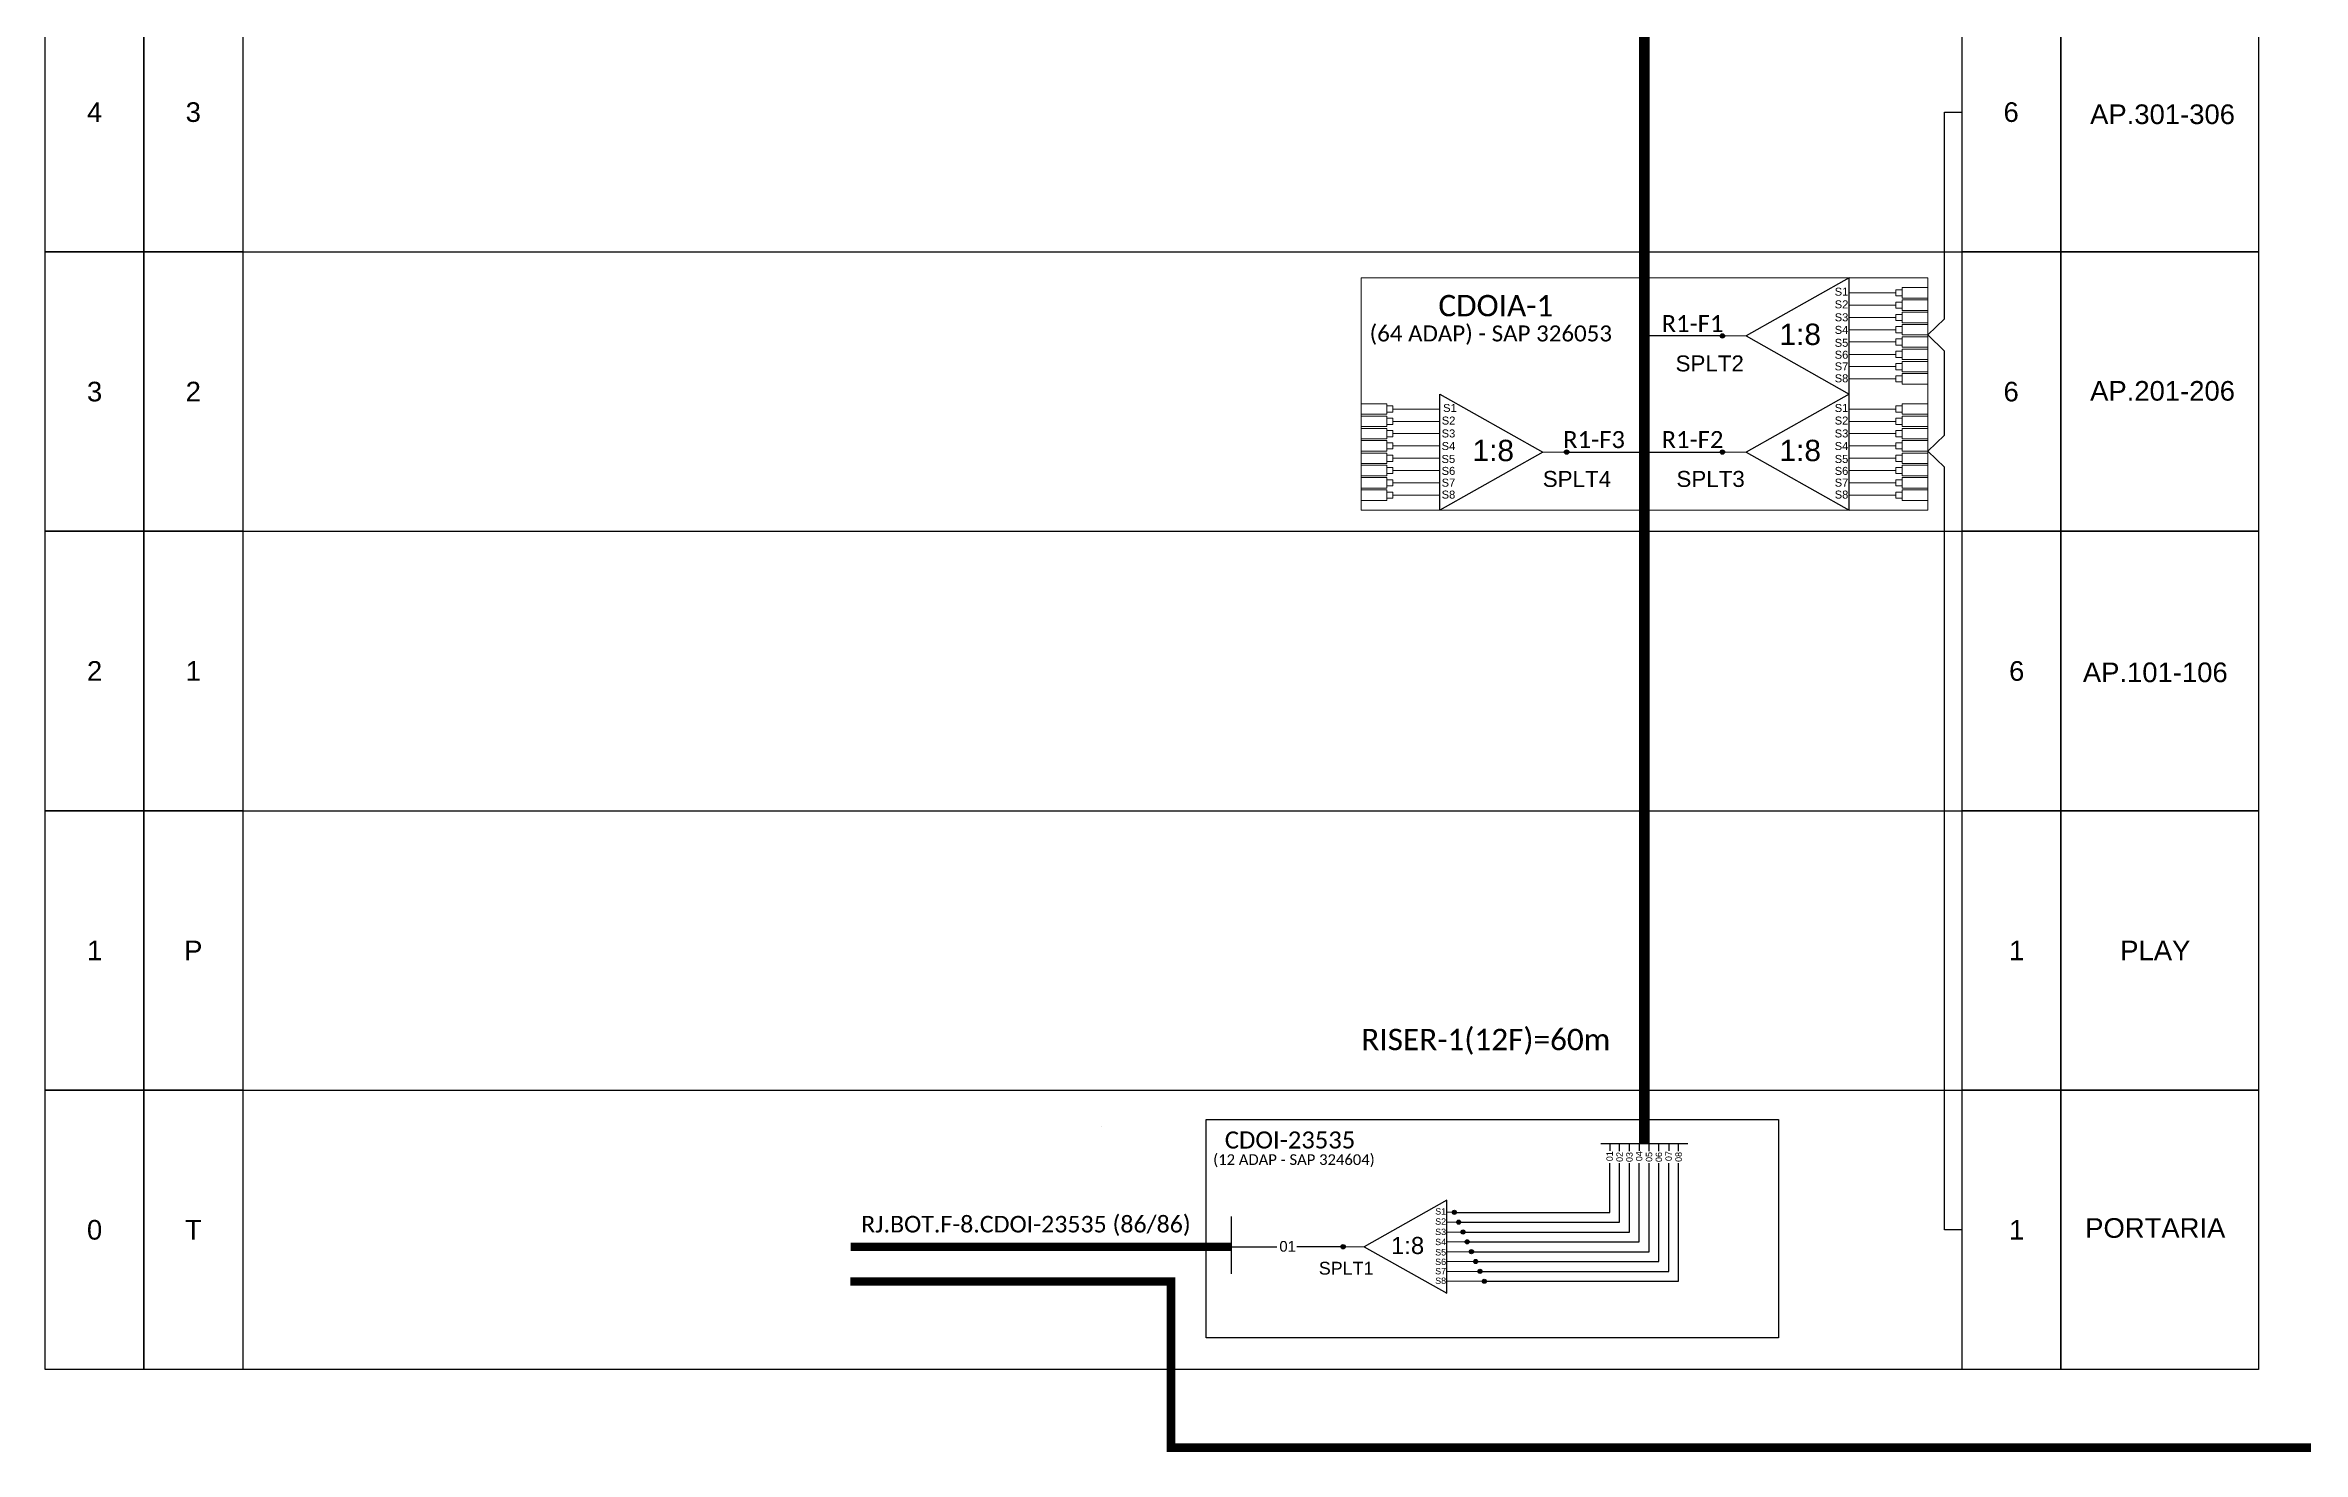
# Paper-space layout 'CDOI-23535-23536' of a CAD drawing. Extents: x 1042 to 2895, y 14 to 608.
# Drawn here: x 2268.2 to 2479.8, y 168.9 to 300.8 of the extents above; entities that cross this region are included whole.
import ezdxf
from ezdxf.enums import TextEntityAlignment as Align

# ---------------------------------------------------------------- set-up
doc = ezdxf.new("R2010")
doc.units = ezdxf.units.DM
doc.header["$MEASUREMENT"] = 0
doc.header["$PDMODE"] = 33
doc.header["$PDSIZE"] = 1e-05
doc.layers.add('cerco área', color=2, linetype='Continuous')
doc.styles.add('ARIAL', font='arial.ttf')
doc.styles.add('MtXpl_Calibri', font='calibri.ttf')
doc.styles.add('WMF-Calibri0', font='calibri.ttf')
doc.linetypes.add('FENCELINE1', pattern='A,0.25,-0.1,[133,ltypeshp.shx,S=0.1,R=0,X=-0.1,Y=0],-0.1,1', length=1.45)

# ---------------------------------------------------------------- blocks, each defined once
blk = doc.blocks.new('LEG_64ADAP_ESQ')
blk.add_point((0, 0))
at = {"color": 1, "style": 'WMF-Calibri0', "flags": 4}
blk.add_attdef('CDO', (-4.08, -3.61), '', height=2, dxfattribs=at)
blk.add_attdef('MODELO', text='', height=1.5, dxfattribs=at).set_placement((-1.47, -5.97), align=Align.CENTER)
blk = doc.blocks.new('SPLITTER_')
blk.add_point((0, 0))
at = {"style": 'ARIAL', "flags": 4}
blk.add_attdef('SPLT', (0, -3.26), '', height=1.5, dxfattribs=at)
blk = doc.blocks.new('A$C415C251F')
at = {"color": 3}
blk.add_point((0, 0), dxfattribs=at)
blk = doc.blocks.new('LEG_CDOIA8_C-SPLT_ESQ')
at = {"color": 3, "extrusion": (0, 0, -1), "xscale": -1, "zscale": -1}
blk.add_blockref('A$C415C251F', (0, 0), dxfattribs=at)
at = {"color": 1, "style": 'WMF-Calibri0', "flags": 4}
blk.add_attdef('CDO', (21.44, -2.61), '', height=2, dxfattribs=at)
blk.add_attdef('MODELO', text='', height=1.5, dxfattribs=at).set_placement((22.54, -4.54), align=Align.CENTER)
at = {"style": 'ARIAL', "flags": 4}
blk.add_attdef('SPLITAGEM', text='', height=1.5, dxfattribs=at).set_placement((18.61, -12.59), align=Align.CENTER)
blk = doc.blocks.new('SPLT_1-8_DIV_DIR')
h = blk.add_hatch(color=3)
h.dxf.hatch_style = 1
edge = h.paths.add_edge_path()
edge.add_arc((12.77, 4.04), 0.242, 0, 360)
h = blk.add_hatch(color=3)
h.dxf.hatch_style = 1
edge = h.paths.add_edge_path()
edge.add_arc((13.27, 2.88), 0.242, 0, 360)
h = blk.add_hatch(color=3)
h.dxf.hatch_style = 1
edge = h.paths.add_edge_path()
edge.add_arc((13.77, 1.73), 0.242, 0, 360)
h = blk.add_hatch(color=3)
h.dxf.hatch_style = 1
edge = h.paths.add_edge_path()
edge.add_arc((14.27, 0.58), 0.242, 0, 360)
h = blk.add_hatch(color=3)
h.dxf.hatch_style = 1
edge = h.paths.add_edge_path()
edge.add_arc((14.77, -0.58), 0.242, 0, 360)
h = blk.add_hatch(color=3)
h.dxf.hatch_style = 1
edge = h.paths.add_edge_path()
edge.add_arc((15.27, -1.73), 0.242, 0, 360)
h = blk.add_hatch(color=3)
h.dxf.hatch_style = 1
edge = h.paths.add_edge_path()
edge.add_arc((15.77, -2.88), 0.242, 0, 360)
h = blk.add_hatch(color=3)
h.dxf.hatch_style = 1
edge = h.paths.add_edge_path()
edge.add_arc((16.27, -4.04), 0.242, 0, 360)
at = {"color": 1}
blk.add_lwpolyline([(11.89, 5.45), (2.22, 0), (11.89, -5.45), (11.89, 5.45)], dxfattribs=at)
at = {"color": 7, "lineweight": 0}
for points in [[(12.77, 4.04), (11.89, 4.04)], [(11.89, 2.88), (13.27, 2.88)], [(11.89, 1.73), (13.77, 1.73)], [(11.89, 0.58), (14.27, 0.58)], [(11.89, -0.58), (14.77, -0.58)], [(11.89, -1.73), (15.27, -1.73)], [(11.89, -2.88), (15.77, -2.88)], [(11.89, -4.04), (16.27, -4.04)]]:
    blk.add_lwpolyline(points, dxfattribs=at)
at = {"color": 1, "lineweight": 0}
blk.add_lwpolyline([(2.22, 0), (0, 0)], dxfattribs=at)
at = {"color": 3}
for centre in [(12.77, 4.04), (13.27, 2.88), (13.77, 1.73), (14.27, 0.58), (14.77, -0.58), (15.27, -1.73), (15.77, -2.88), (16.27, -4.04)]:
    blk.add_circle(centre, 0.242, dxfattribs=at)
at = {"color": 1, "style": 'ARIAL'}
for s, height, p in [('S1', 0.75, (10.52, 3.77)), ('S2', 0.75, (10.52, 2.58)), ('1:8', 2, (5.35, -0.85)), ('S3', 0.75, (10.52, 1.37)), ('S4', 0.75, (10.52, 0.19)), ('S5', 0.75, (10.52, -1.02)), ('S6', 0.75, (10.52, -2.14)), ('S7', 0.75, (10.52, -3.24)), ('S8', 0.75, (10.52, -4.36))]:
    blk.add_text(s, height=height, dxfattribs=at).set_placement(p)

psp = doc.layouts.new('CDOI-23535-23536')

# ---------------------------------------------------------------- hatches: boundary and pattern name
h = psp.add_hatch(color=3)
h.dxf.hatch_style = 1
edge = h.paths.add_edge_path()
edge.add_arc((2425.39, 273.53), 0.205, 0, 360)
h = psp.add_hatch(color=3)
h.dxf.hatch_style = 1
edge = h.paths.add_edge_path()
edge.add_arc((2410.79, 262.64), 0.205, 0, 360)
h = psp.add_hatch(color=3)
h.dxf.hatch_style = 1
edge = h.paths.add_edge_path()
edge.add_arc((2425.39, 262.64), 0.205, 0, 360)
h = psp.add_hatch(color=3)
h.dxf.hatch_style = 1
edge = h.paths.add_edge_path()
edge.add_arc((2389.84, 188.14), 0.205, 0, 360)

# ---------------------------------------------------------------- linework, layer by layer
at = {"color": 0}
for p, q in [((2286.7, 202.83), (2447.86, 202.83)), ((2447.86, 202.83), (2457.12, 202.83)), ((2447.86, 176.63), (2447.86, 202.83)), ((2457.12, 202.83), (2475.64, 202.83)), ((2457.12, 176.63), (2457.12, 202.83)), ((2457.12, 202.83), (2457.12, 176.63)), ((2475.64, 202.83), (2475.64, 176.63)), ((2447.86, 176.63), (2286.7, 176.63)), ((2457.12, 176.63), (2447.86, 176.63)), ((2475.64, 176.63), (2457.12, 176.63))]:
    psp.add_line(p, q, dxfattribs=at)
at = {"color": 5, "const_width": 1}
psp.add_lwpolyline([(2418.08, 341.22), (2418.08, 197.81)], dxfattribs=at)
at = {"color": 0}
for points in [[(2268.19, 307.61), (2277.44, 307.61), (2277.44, 281.41), (2268.19, 281.41)], [(2277.44, 307.61), (2286.7, 307.61), (2286.7, 281.41), (2277.44, 281.41)], [(2447.86, 307.61), (2457.12, 307.61), (2457.12, 281.41), (2447.86, 281.41)], [(2457.12, 307.61), (2475.64, 307.61), (2475.64, 281.41), (2457.12, 281.41)], [(2268.19, 281.41), (2277.44, 281.41), (2277.44, 255.22), (2268.19, 255.22)], [(2277.44, 281.41), (2286.7, 281.41), (2286.7, 255.22), (2277.44, 255.22)], [(2447.86, 281.41), (2457.12, 281.41), (2457.12, 255.22), (2447.86, 255.22)], [(2457.12, 281.41), (2475.64, 281.41), (2475.64, 255.22), (2457.12, 255.22)], [(2268.19, 255.22), (2277.44, 255.22), (2277.44, 229.02), (2268.19, 229.02)], [(2277.44, 255.22), (2286.7, 255.22), (2286.7, 229.02), (2277.44, 229.02)], [(2447.86, 255.22), (2457.12, 255.22), (2457.12, 229.02), (2447.86, 229.02)], [(2457.12, 255.22), (2475.64, 255.22), (2475.64, 229.02), (2457.12, 229.02)], [(2268.19, 229.02), (2277.44, 229.02), (2277.44, 202.83), (2268.19, 202.83)], [(2277.44, 229.02), (2286.7, 229.02), (2286.7, 202.83), (2277.44, 202.83)], [(2447.86, 229.02), (2457.12, 229.02), (2457.12, 202.83), (2447.86, 202.83)], [(2457.12, 229.02), (2475.64, 229.02), (2475.64, 202.83), (2457.12, 202.83)], [(2268.19, 202.83), (2277.44, 202.83), (2277.44, 176.63), (2268.19, 176.63)], [(2277.44, 202.83), (2286.7, 202.83), (2286.7, 176.63), (2277.44, 176.63)]]:
    psp.add_lwpolyline(points, close=True, dxfattribs=at)
at = {"color": 3}
for points in [[(2446.21, 265.39), (2446.21, 265.39), (2446.21, 272.11), (2444.65, 273.62), (2446.21, 275.12), (2446.21, 294.51), (2447.86, 294.51)], [(2447.86, 189.73), (2446.21, 189.73), (2446.21, 261.21), (2444.65, 262.72), (2446.21, 264.23), (2446.21, 265.39)], [(2379.37, 188.14), (2383.62, 188.14), (2383.62, 188.14)], [(2389.64, 188.14), (2385.49, 188.14)]]:
    psp.add_lwpolyline(points, dxfattribs=at)
for points in [[(2286.7, 281.41), (2447.86, 281.41)], [(2286.7, 255.22), (2447.86, 255.22)], [(2286.7, 229.02), (2447.86, 229.02)]]:
    psp.add_lwpolyline(points)
at = {"color": 1, "lineweight": 0}
psp.add_lwpolyline([(2391.52, 278.98), (2444.65, 278.98), (2444.65, 257.19), (2391.52, 257.19)], close=True, dxfattribs=at)
at = {"color": 1}
for points in [[(2437.28, 278.98), (2427.61, 273.53), (2437.28, 268.08), (2437.28, 278.98)], [(2398.89, 268.08), (2408.55, 262.64), (2398.89, 257.19), (2398.89, 268.08)], [(2437.28, 268.08), (2427.61, 262.64), (2437.28, 257.19), (2437.28, 268.08)], [(2379.37, 185.59), (2379.37, 190.97)]]:
    psp.add_lwpolyline(points, dxfattribs=at)
at = {"color": 3, "lineweight": 0}
for points in [[(2441.65, 277.57), (2437.28, 277.57)], [(2442.23, 278.06), (2442.23, 277.08)], [(2442.23, 278.06), (2444.65, 278.06)], [(2437.28, 276.42), (2441.65, 276.42)], [(2437.28, 275.26), (2441.65, 275.26)], [(2442.23, 277.08), (2444.65, 277.08)], [(2442.23, 276.91), (2442.23, 275.92)], [(2442.23, 276.91), (2444.65, 276.91)], [(2442.23, 275.92), (2444.65, 275.92)], [(2442.23, 275.76), (2442.23, 274.77)], [(2442.23, 275.76), (2444.65, 275.76)], [(2437.28, 274.11), (2441.65, 274.11)], [(2442.23, 274.77), (2444.65, 274.77)], [(2442.23, 274.6), (2442.23, 273.62)], [(2442.23, 274.6), (2444.65, 274.6)], [(2442.23, 273.62), (2444.65, 273.62)], [(2442.23, 273.45), (2442.23, 272.46)], [(2442.23, 273.45), (2444.65, 273.45)], [(2437.28, 272.96), (2441.65, 272.96)], [(2437.28, 271.8), (2441.65, 271.8)], [(2442.23, 272.46), (2444.65, 272.46)], [(2442.23, 272.3), (2442.23, 271.31)], [(2442.23, 272.3), (2444.65, 272.3)], [(2442.23, 271.31), (2444.65, 271.31)], [(2442.23, 271.14), (2442.23, 270.16)], [(2442.23, 271.14), (2444.65, 271.14)], [(2437.28, 270.65), (2441.65, 270.65)], [(2437.28, 269.5), (2441.65, 269.5)], [(2442.23, 270.16), (2444.65, 270.16)], [(2442.23, 269.99), (2442.23, 269)], [(2442.23, 269.99), (2444.65, 269.99)], [(2442.23, 269), (2444.65, 269)], [(2393.93, 267.17), (2391.52, 267.17)], [(2393.93, 267.17), (2393.93, 266.18)], [(2394.51, 266.67), (2398.89, 266.67)], [(2441.65, 266.67), (2437.28, 266.67)], [(2442.23, 267.17), (2442.23, 266.18)], [(2442.23, 267.17), (2444.65, 267.17)], [(2393.93, 266.18), (2391.52, 266.18)], [(2393.93, 266.01), (2391.52, 266.01)], [(2393.93, 265.03), (2391.52, 265.03)], [(2393.93, 264.86), (2391.52, 264.86)], [(2393.93, 266.01), (2393.93, 265.03)], [(2393.93, 264.86), (2393.93, 263.87)], [(2398.89, 265.52), (2394.51, 265.52)], [(2437.28, 265.52), (2441.65, 265.52)], [(2442.23, 266.18), (2444.65, 266.18)], [(2442.23, 266.01), (2442.23, 265.03)], [(2442.23, 266.01), (2444.65, 266.01)], [(2442.23, 265.03), (2444.65, 265.03)], [(2442.23, 264.86), (2442.23, 263.87)], [(2442.23, 264.86), (2444.65, 264.86)], [(2393.93, 263.87), (2391.52, 263.87)], [(2393.93, 263.71), (2391.52, 263.71)], [(2393.93, 262.72), (2391.52, 262.72)], [(2393.93, 262.55), (2391.52, 262.55)], [(2393.93, 263.71), (2393.93, 262.72)], [(2393.93, 262.55), (2393.93, 261.57)], [(2398.89, 264.37), (2394.51, 264.37)], [(2398.89, 263.21), (2394.51, 263.21)], [(2437.28, 264.37), (2441.65, 264.37)], [(2437.28, 263.21), (2441.65, 263.21)], [(2442.23, 263.87), (2444.65, 263.87)], [(2442.23, 263.71), (2442.23, 262.72)], [(2442.23, 263.71), (2444.65, 263.71)], [(2442.23, 262.72), (2444.65, 262.72)], [(2442.23, 262.55), (2442.23, 261.57)], [(2442.23, 262.55), (2444.65, 262.55)], [(2393.93, 261.57), (2391.52, 261.57)], [(2393.93, 261.4), (2391.52, 261.4)], [(2393.93, 260.41), (2391.52, 260.41)], [(2393.93, 261.4), (2393.93, 260.41)], [(2398.89, 262.06), (2394.51, 262.06)], [(2398.89, 260.91), (2394.51, 260.91)], [(2437.28, 262.06), (2441.65, 262.06)], [(2437.28, 260.91), (2441.65, 260.91)], [(2442.23, 261.57), (2444.65, 261.57)], [(2442.23, 261.4), (2442.23, 260.41)], [(2442.23, 261.4), (2444.65, 261.4)], [(2442.23, 260.41), (2444.65, 260.41)], [(2393.93, 260.25), (2391.52, 260.25)], [(2393.93, 259.26), (2391.52, 259.26)], [(2393.93, 259.09), (2391.52, 259.09)], [(2393.93, 260.25), (2393.93, 259.26)], [(2393.93, 259.09), (2393.93, 258.11)], [(2398.89, 259.75), (2394.51, 259.75)], [(2398.89, 258.6), (2394.51, 258.6)], [(2437.28, 259.75), (2441.65, 259.75)], [(2437.28, 258.6), (2441.65, 258.6)], [(2442.23, 260.25), (2442.23, 259.26)], [(2442.23, 260.25), (2444.65, 260.25)], [(2442.23, 259.26), (2444.65, 259.26)], [(2442.23, 259.09), (2442.23, 258.11)], [(2442.23, 259.09), (2444.65, 259.09)], [(2442.23, 258.11), (2444.65, 258.11)]]:
    psp.add_lwpolyline(points, dxfattribs=at)
for points in [[(2441.65, 277.86), (2442.23, 277.86), (2442.23, 277.28), (2441.65, 277.28)], [(2441.65, 276.7), (2442.23, 276.7), (2442.23, 276.13), (2441.65, 276.13)], [(2441.65, 275.55), (2442.23, 275.55), (2442.23, 274.98), (2441.65, 274.98)], [(2441.65, 274.4), (2442.23, 274.4), (2442.23, 273.82), (2441.65, 273.82)], [(2441.65, 273.24), (2442.23, 273.24), (2442.23, 272.67), (2441.65, 272.67)], [(2441.65, 272.09), (2442.23, 272.09), (2442.23, 271.52), (2441.65, 271.52)], [(2441.65, 270.94), (2442.23, 270.94), (2442.23, 270.36), (2441.65, 270.36)], [(2441.65, 269.78), (2442.23, 269.78), (2442.23, 269.21), (2441.65, 269.21)], [(2394.51, 266.96), (2393.93, 266.96), (2393.93, 266.39), (2394.51, 266.39)], [(2441.65, 266.96), (2442.23, 266.96), (2442.23, 266.39), (2441.65, 266.39)], [(2394.51, 265.81), (2393.93, 265.81), (2393.93, 265.23), (2394.51, 265.23)], [(2394.51, 264.65), (2393.93, 264.65), (2393.93, 264.08), (2394.51, 264.08)], [(2441.65, 265.81), (2442.23, 265.81), (2442.23, 265.23), (2441.65, 265.23)], [(2441.65, 264.65), (2442.23, 264.65), (2442.23, 264.08), (2441.65, 264.08)], [(2394.51, 263.5), (2393.93, 263.5), (2393.93, 262.93), (2394.51, 262.93)], [(2441.65, 263.5), (2442.23, 263.5), (2442.23, 262.93), (2441.65, 262.93)], [(2394.51, 262.35), (2393.93, 262.35), (2393.93, 261.77), (2394.51, 261.77)], [(2394.51, 261.19), (2393.93, 261.19), (2393.93, 260.62), (2394.51, 260.62)], [(2441.65, 262.35), (2442.23, 262.35), (2442.23, 261.77), (2441.65, 261.77)], [(2441.65, 261.19), (2442.23, 261.19), (2442.23, 260.62), (2441.65, 260.62)], [(2394.51, 260.04), (2393.93, 260.04), (2393.93, 259.47), (2394.51, 259.47)], [(2394.51, 258.89), (2393.93, 258.89), (2393.93, 258.31), (2394.51, 258.31)], [(2441.65, 260.04), (2442.23, 260.04), (2442.23, 259.47), (2441.65, 259.47)], [(2441.65, 258.89), (2442.23, 258.89), (2442.23, 258.31), (2441.65, 258.31)]]:
    psp.add_lwpolyline(points, close=True, dxfattribs=at)
at = {"color": 5}
for points in [[(2425.39, 273.53), (2418.08, 273.53)], [(2410.78, 262.64), (2425.39, 262.64)], [(2414, 197.81), (2422.16, 197.81)], [(2414.83, 197.81), (2414.83, 197.12)], [(2415.75, 197.11), (2415.75, 197.81)], [(2416.67, 197.1), (2416.67, 197.79)], [(2417.6, 197.81), (2417.6, 197.12)], [(2418.51, 197.11), (2418.51, 197.81)], [(2419.43, 197.1), (2419.43, 197.8)], [(2420.36, 197.81), (2420.36, 197.12)], [(2421.28, 197.11), (2421.28, 197.81)], [(2400.26, 191.36), (2414.83, 191.36), (2414.83, 195.99)], [(2400.66, 190.44), (2415.75, 190.44), (2415.75, 195.99)], [(2401.06, 189.52), (2416.67, 189.52), (2416.67, 195.99)], [(2401.46, 188.6), (2417.6, 188.6), (2417.6, 195.99)], [(2401.86, 187.68), (2418.52, 187.68), (2418.52, 195.99)], [(2402.26, 186.75), (2419.44, 186.75), (2419.44, 195.99)], [(2402.66, 185.83), (2420.36, 185.83), (2420.36, 195.99)], [(2403.06, 184.91), (2421.28, 184.91), (2421.28, 195.99)]]:
    psp.add_lwpolyline(points, dxfattribs=at)
at = {"color": 1, "lineweight": 0}
for points in [[(2427.61, 273.53), (2425.39, 273.53)], [(2408.55, 262.64), (2410.78, 262.64)], [(2427.61, 262.64), (2425.39, 262.64)]]:
    psp.add_lwpolyline(points, dxfattribs=at)
at = {"color": 1}
psp.add_lwpolyline([(2376.99, 200.08), (2430.63, 200.08), (2430.63, 179.61), (2376.99, 179.61)], close=True, dxfattribs=at)
at = {"color": 1, "const_width": 0.8}
for points in [[(2343.66, 184.88), (2373.7, 184.88), (2373.7, 169.31), (2559.46, 169.31), (2559.42, 188.14)], [(2379.37, 188.14), (2343.67, 188.14), (2343.67, 188.14), (2343.67, 188.14)]]:
    psp.add_lwpolyline(points, dxfattribs=at)
at = {"color": 3}
for centre in [(2425.39, 273.53), (2410.79, 262.64), (2425.39, 262.64), (2389.84, 188.14)]:
    psp.add_circle(centre, 0.205, dxfattribs=at)
for p in [(2427.61, 273.53), (2408.55, 262.64)]:
    psp.add_point(p)
at = {"layer": 'cerco área', "color": 3, "lineweight": 0}
psp.add_lwpolyline([(2393.93, 258.09), (2391.52, 258.09)], dxfattribs=at)

# ---------------------------------------------------------------- block references
ref = psp.add_blockref('LEG_64ADAP_ESQ', (2405.16, 278.98))
ref.add_attrib('CDO', 'CDOIA-1', (2398.77, 275.37), dxfattribs={"color": 1, "height": 2, "style": 'WMF-Calibri0'})
ref.add_attrib('MODELO', '(64 ADAP) - SAP 326053', dxfattribs={"color": 1, "height": 1.5, "style": 'WMF-Calibri0'}).set_placement((2403.68, 273.01), align=Align.CENTER)
ref = psp.add_blockref('SPLITTER_', (2427.61, 262.64), dxfattribs=dict(xscale=-1))
ref.add_attrib('SPLT', 'SPLT3', (2421.08, 259.37), dxfattribs={"height": 1.5, "style": 'ARIAL'})
at = {"color": 3}
ref = psp.add_blockref('LEG_CDOIA8_C-SPLT_ESQ', (2367.2, 199.44), dxfattribs=dict(at, xscale=0.8000000000001819, yscale=0.8000000000001819, zscale=0.8000000000001819))
ref.add_attrib('CDO', 'CDOI-23535', (2378.75, 197.35), dxfattribs={"color": 1, "height": 1.6, "style": 'WMF-Calibri0'})
ref.add_attrib('MODELO', '(12 ADAP - SAP 324604)', dxfattribs={"color": 1, "height": 1, "style": 'WMF-Calibri0'}).set_placement((2385.23, 195.81), align=Align.CENTER)
at = {"xscale": 0.8000000000001819, "yscale": 0.8000000000001819, "zscale": 0.8000000000001819}
psp.add_blockref('SPLT_1-8_DIV_DIR', (2390.05, 188.14), dxfattribs=at)
ref = psp.add_blockref('SPLITTER_', (2387.56, 188.14), dxfattribs=dict(xscale=0.8000000000001819, yscale=0.8000000000001819, zscale=0.8000000000001819))
ref.add_attrib('SPLT', 'SPLT1', (2387.56, 185.53), dxfattribs={"height": 1.2, "style": 'ARIAL'})

# ---------------------------------------------------------------- texts
at = {"color": 0, "style": 'ARIAL'}
for s, p in [('4', (2272.82, 294.51)), ('3', (2282.07, 294.51)), ('6', (2452.45, 294.51)), ('AP.301-306', (2466.64, 294.31)), ('3', (2272.82, 268.31)), ('2', (2282.07, 268.31)), ('6', (2452.45, 268.31)), ('AP.201-206', (2466.64, 268.38)), ('2', (2272.82, 242.12)), ('1', (2282.07, 242.12)), ('6', (2452.97, 242.12)), ('AP.101-106', (2465.96, 241.99)), ('1', (2272.82, 215.92)), ('P', (2282.07, 215.92)), ('1', (2452.97, 215.92)), ('PLAY', (2465.96, 215.92)), ('0', (2272.82, 189.73)), ('T', (2282.07, 189.73)), ('1', (2452.97, 189.73)), ('PORTARIA', (2465.96, 189.9))]:
    psp.add_text(s, height=1.84, dxfattribs=at).set_placement(p, align=Align.MIDDLE_CENTER)
at = {"color": 1, "style": 'ARIAL'}
for s, height, p in [('S1', 0.75, (2435.91, 277.3)), ('S2', 0.75, (2435.91, 276.11)), ('S3', 0.75, (2435.91, 274.9)), ('1:8', 2, (2430.74, 272.68)), ('S4', 0.75, (2435.91, 273.72)), ('S5', 0.75, (2435.91, 272.51)), ('S6', 0.75, (2435.91, 271.39)), ('S7', 0.75, (2435.91, 270.3)), ('S8', 0.75, (2435.91, 269.18)), ('S1', 0.75, (2399.21, 266.4)), ('S1', 0.75, (2435.91, 266.4)), ('S2', 0.75, (2399.08, 265.22)), ('S3', 0.75, (2399.07, 264.01)), ('S2', 0.75, (2435.91, 265.22)), ('S3', 0.75, (2435.91, 264.01)), ('S4', 0.75, (2399.07, 262.83)), ('1:8', 2, (2401.97, 261.79)), ('1:8', 2, (2430.74, 261.79)), ('S4', 0.75, (2435.91, 262.83)), ('S5', 0.75, (2399.06, 261.62)), ('S6', 0.75, (2399.07, 260.5)), ('S5', 0.75, (2435.91, 261.62)), ('S6', 0.75, (2435.91, 260.5)), ('S8', 0.75, (2399.07, 258.28)), ('S7', 0.75, (2399.07, 259.4)), ('S7', 0.75, (2435.91, 259.4)), ('S8', 0.75, (2435.91, 258.28))]:
    psp.add_text(s, height=height, dxfattribs=at).set_placement(p)
at = {"color": 5, "style": 'WMF-Calibri0'}
for s, height, p in [('R1-F1', 1.6, (2419.69, 273.89)), ('R1-F3', 1.6, (2410.46, 263.01)), ('R1-F2', 1.6, (2419.69, 263.01)), ('RISER-1(12F)=60m', 2, (2391.54, 206.57))]:
    psp.add_text(s, height=height, dxfattribs=at).set_placement(p)
at = {"style": 'ARIAL'}
psp.add_text('SPLT2', height=1.5, dxfattribs=at).set_placement((2424.2, 270.2), align=Align.CENTER)
psp.add_text('SPLT4', height=1.5, dxfattribs=at).set_placement((2408.55, 259.37))
for s, p in [('01', (2414.82, 196.63)), ('02', (2415.75, 196.56)), ('03', (2416.67, 196.55)), ('04', (2417.58, 196.63)), ('05', (2418.51, 196.56)), ('06', (2419.43, 196.55)), ('07', (2420.35, 196.64)), ('08', (2421.28, 196.56))]:
    psp.add_text(s, height=0.6, rotation=90, dxfattribs=at).set_placement(p, align=Align.MIDDLE_CENTER)
at = {"color": 1, "linetype": 'FENCELINE1', "style": 'MtXpl_Calibri'}
psp.add_text('RJ.BOT.F-8.CDOI-23535 (86/86)', height=1.556, dxfattribs=at).set_placement((2344.67, 189.48))
at = {"style": 'ARIAL'}
psp.add_text('01', height=1, dxfattribs=at).set_placement((2384.64, 188.18), align=Align.MIDDLE_CENTER)

doc.saveas('drawing.dxf')
